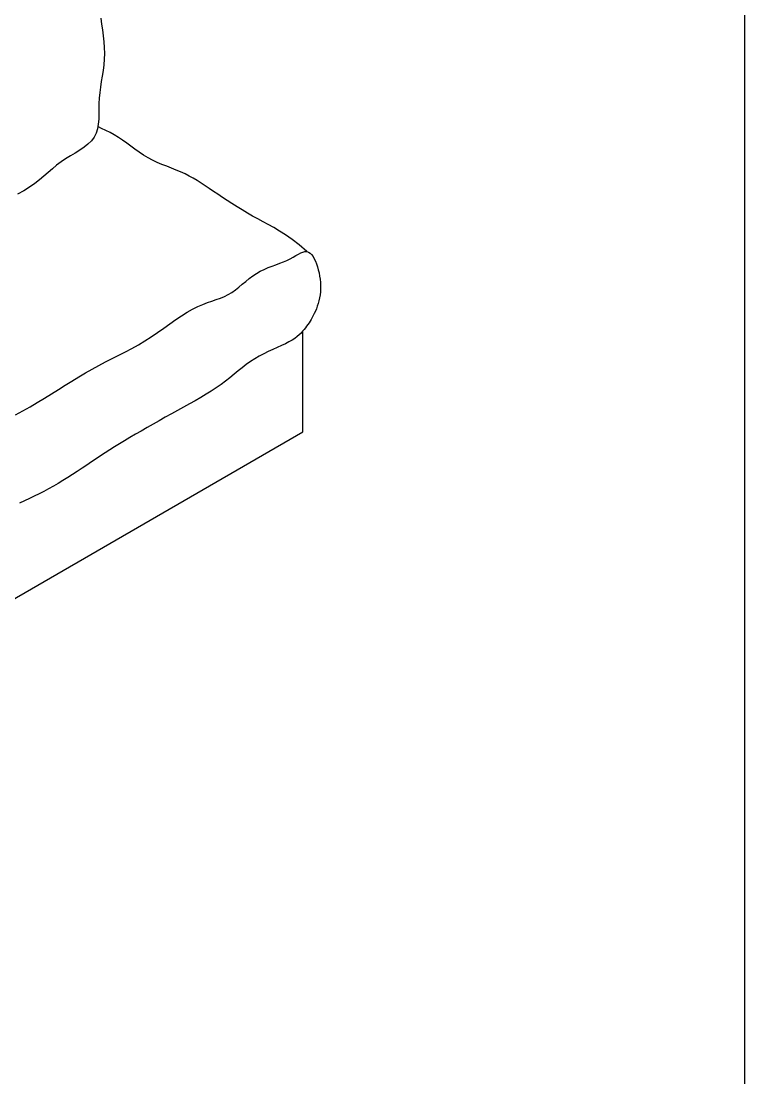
# Model space of a CAD drawing. Header units: millimetres. Extents: x 203.7 to 271.7, y 165.9 to 194.2.
# Drawn here: x 223.826 to 225.375, y 186.848 to 189.108 of the extents above; entities that cross this region are included whole.
import ezdxf

# ---------------------------------------------------------------- set-up
doc = ezdxf.new("R2010")
doc.units = ezdxf.units.MM
doc.layers.add('MUEBLE', color=8, linetype='Continuous')
doc.layers.add('MURO-ACTUALES', color=1, linetype='Continuous')

# ---------------------------------------------------------------- blocks, each defined once
blk = doc.blocks.new('ISS-3')
at = {"layer": 'MUEBLE'}
for p, q in [((0.8972, 0.8781), (0.8986, 0.8655)), ((0.8986, 0.8655), (0.9003, 0.8529)), ((0.9003, 0.8529), (0.9019, 0.8402)), ((0.9019, 0.8402), (0.9034, 0.8276)), ((0.9034, 0.8276), (0.9044, 0.8151)), ((0.9044, 0.8151), (0.9048, 0.8026)), ((0.9048, 0.8026), (0.9044, 0.7903)), ((0.9033, 0.7781), (0.9018, 0.7661)), ((0.9044, 0.7903), (0.9033, 0.7781)), ((0.9, 0.7541), (0.8981, 0.7422)), ((0.9018, 0.7661), (0.9, 0.7541)), ((0.8963, 0.7304), (0.8947, 0.7187)), ((0.8981, 0.7422), (0.8963, 0.7304)), ((0.8936, 0.707), (0.8931, 0.6953)), ((0.8947, 0.7187), (0.8936, 0.707)), ((0.8929, 0.6838), (0.8928, 0.6725)), ((0.8931, 0.6953), (0.8929, 0.6838)), ((0.8924, 0.6616), (0.8915, 0.6511)), ((0.8928, 0.6725), (0.8924, 0.6616)), ((0.8898, 0.6411), (0.887, 0.6318)), ((0.8915, 0.6511), (0.8898, 0.6411)), ((0.8986, 0.6422), (0.8906, 0.646)), ((0.9078, 0.6378), (0.8986, 0.6422)), ((0.9169, 0.6332), (0.9078, 0.6378)), ((0.9259, 0.6282), (0.9169, 0.6332)), ((0.8768, 0.6155), (0.8695, 0.6084)), ((0.8827, 0.6232), (0.8768, 0.6155)), ((0.887, 0.6318), (0.8827, 0.6232)), ((0.9347, 0.6227), (0.9259, 0.6282)), ((0.9435, 0.6167), (0.9347, 0.6227)), ((0.9524, 0.6104), (0.9435, 0.6167)), ((0.9612, 0.604), (0.9524, 0.6104)), ((0.8419, 0.5895), (0.8318, 0.5834)), ((0.8518, 0.5956), (0.8419, 0.5895)), ((0.8611, 0.6018), (0.8518, 0.5956)), ((0.8695, 0.6084), (0.8611, 0.6018)), ((0.9701, 0.5975), (0.9612, 0.604)), ((0.9792, 0.5912), (0.9701, 0.5975)), ((0.9885, 0.5851), (0.9792, 0.5912)), ((0.8118, 0.5705), (0.8025, 0.5634)), ((0.8217, 0.5772), (0.8118, 0.5705)), ((0.8318, 0.5834), (0.8217, 0.5772)), ((0.998, 0.5795), (0.9885, 0.5851)), ((1.0078, 0.5743), (0.998, 0.5795)), ((1.0178, 0.5696), (1.0078, 0.5743)), ((1.0279, 0.5653), (1.0178, 0.5696)), ((1.038, 0.5611), (1.0279, 0.5653)), ((0.7845, 0.5481), (0.7753, 0.5401)), ((0.7934, 0.5559), (0.7845, 0.5481)), ((0.8025, 0.5634), (0.7934, 0.5559)), ((1.0481, 0.5571), (1.038, 0.5611)), ((1.0581, 0.5531), (1.0481, 0.5571)), ((1.0678, 0.5491), (1.0581, 0.5531)), ((1.0772, 0.5448), (1.0678, 0.5491)), ((1.0862, 0.5403), (1.0772, 0.5448)), ((0.7556, 0.524), (0.7444, 0.5162)), ((0.7658, 0.532), (0.7556, 0.524)), ((0.7753, 0.5401), (0.7658, 0.532)), ((1.0949, 0.5355), (1.0862, 0.5403)), ((1.1035, 0.5304), (1.0949, 0.5355)), ((1.112, 0.525), (1.1035, 0.5304)), ((1.1205, 0.5194), (1.112, 0.525)), ((0.7322, 0.5087), (0.7186, 0.5016)), ((0.7444, 0.5162), (0.7322, 0.5087)), ((1.1292, 0.5136), (1.1205, 0.5194)), ((1.1381, 0.5075), (1.1292, 0.5136)), ((1.1474, 0.5012), (1.1381, 0.5075)), ((1.1571, 0.4946), (1.1474, 0.5012)), ((1.1672, 0.488), (1.1571, 0.4946)), ((1.1777, 0.4812), (1.1672, 0.488)), ((1.1885, 0.4744), (1.1777, 0.4812)), ((1.1995, 0.4677), (1.1885, 0.4744)), ((1.2106, 0.461), (1.1995, 0.4677)), ((1.2218, 0.4546), (1.2106, 0.461)), ((1.233, 0.4484), (1.2218, 0.4546)), ((1.2442, 0.4424), (1.233, 0.4484)), ((1.2555, 0.4364), (1.2442, 0.4424)), ((1.2672, 0.43), (1.2555, 0.4364)), ((1.2794, 0.4227), (1.2672, 0.43)), ((1.2924, 0.4144), (1.2794, 0.4227)), ((1.3064, 0.4046), (1.2924, 0.4144)), ((1.3215, 0.3929), (1.3064, 0.4046)), ((1.3379, 0.3789), (1.3215, 0.3929)), ((1.2952, 0.3599), (1.3021, 0.3633)), ((1.3021, 0.3633), (1.3085, 0.3668)), ((1.3085, 0.3668), (1.3144, 0.3702)), ((1.3144, 0.3702), (1.3198, 0.3733)), ((1.3198, 0.3733), (1.3248, 0.3759)), ((1.3248, 0.3759), (1.3295, 0.3778)), ((1.3295, 0.3778), (1.3338, 0.3789)), ((1.3338, 0.3789), (1.3378, 0.379)), ((1.3378, 0.379), (1.3415, 0.3778)), ((1.3415, 0.3778), (1.345, 0.3756)), ((1.345, 0.3756), (1.3482, 0.3723)), ((1.3482, 0.3723), (1.3511, 0.3682)), ((1.3511, 0.3682), (1.3538, 0.3634)), ((1.3538, 0.3634), (1.3563, 0.358)), ((1.2381, 0.3367), (1.2464, 0.3407)), ((1.2464, 0.3407), (1.2549, 0.3443)), ((1.2549, 0.3443), (1.2634, 0.3476)), ((1.2634, 0.3476), (1.2718, 0.3507)), ((1.2718, 0.3507), (1.28, 0.3537)), ((1.28, 0.3537), (1.2878, 0.3567)), ((1.2878, 0.3567), (1.2952, 0.3599)), ((1.3563, 0.358), (1.3585, 0.3522)), ((1.3585, 0.3522), (1.3605, 0.346)), ((1.3605, 0.346), (1.3624, 0.3395)), ((1.3624, 0.3395), (1.364, 0.333)), ((1.2071, 0.3149), (1.2145, 0.321)), ((1.2145, 0.321), (1.2221, 0.3268)), ((1.2221, 0.3268), (1.2299, 0.332)), ((1.2299, 0.332), (1.2381, 0.3367)), ((1.364, 0.333), (1.3653, 0.3263)), ((1.3653, 0.3263), (1.3663, 0.3195)), ((1.3663, 0.3195), (1.3671, 0.3127)), ((1.1776, 0.2914), (1.1851, 0.2968)), ((1.1851, 0.2968), (1.1925, 0.3026)), ((1.1925, 0.3026), (1.1998, 0.3088)), ((1.1998, 0.3088), (1.2071, 0.3149)), ((1.3671, 0.3127), (1.3675, 0.3059)), ((1.3675, 0.2991), (1.3672, 0.2924)), ((1.3675, 0.3059), (1.3675, 0.2991)), ((1.1252, 0.2695), (1.1349, 0.2728)), ((1.1349, 0.2728), (1.1442, 0.2759)), ((1.1442, 0.2759), (1.1531, 0.2791)), ((1.1531, 0.2791), (1.1616, 0.2825)), ((1.1616, 0.2825), (1.1697, 0.2866)), ((1.1697, 0.2866), (1.1776, 0.2914)), ((1.3639, 0.2734), (1.3622, 0.2674)), ((1.3653, 0.2796), (1.3639, 0.2734)), ((1.3664, 0.2859), (1.3653, 0.2796)), ((1.3672, 0.2924), (1.3664, 0.2859)), ((1.07, 0.2415), (1.0819, 0.2492)), ((1.0819, 0.2492), (1.0934, 0.2558)), ((1.0934, 0.2558), (1.1045, 0.2613)), ((1.1045, 0.2613), (1.115, 0.2657)), ((1.115, 0.2657), (1.1252, 0.2695)), ((1.3561, 0.2511), (1.3539, 0.2462)), ((1.3583, 0.2563), (1.3561, 0.2511)), ((1.3603, 0.2617), (1.3583, 0.2563)), ((1.3622, 0.2674), (1.3603, 0.2617)), ((1.0449, 0.2242), (1.0576, 0.2331)), ((1.0576, 0.2331), (1.07, 0.2415)), ((1.3426, 0.2261), (1.3401, 0.2225)), ((1.345, 0.2298), (1.3426, 0.2261)), ((1.3473, 0.2335), (1.345, 0.2298)), ((1.3495, 0.2375), (1.3473, 0.2335)), ((1.3517, 0.2417), (1.3495, 0.2375)), ((1.3539, 0.2462), (1.3517, 0.2417)), ((1.0051, 0.1964), (1.0186, 0.2056)), ((1.0186, 0.2056), (1.0319, 0.2149)), ((1.0319, 0.2149), (1.0449, 0.2242)), ((1.3255, 0.2045), (1.3217, 0.2007)), ((1.3289, 0.2082), (1.3255, 0.2045)), ((1.332, 0.2118), (1.3289, 0.2082)), ((1.3293, -0.007), (1.3293, 0.2086)), ((1.3349, 0.2155), (1.332, 0.2118)), ((1.3375, 0.219), (1.3349, 0.2155)), ((1.3401, 0.2225), (1.3375, 0.219)), ((0.9776, 0.1794), (0.9914, 0.1876)), ((0.9914, 0.1876), (1.0051, 0.1964)), ((1.292, 0.1815), (1.2836, 0.1776)), ((1.2996, 0.1854), (1.292, 0.1815)), ((1.3063, 0.1892), (1.2996, 0.1854)), ((1.3122, 0.1931), (1.3063, 0.1892)), ((1.3172, 0.1969), (1.3122, 0.1931)), ((1.3217, 0.2007), (1.3172, 0.1969)), ((0.9355, 0.157), (0.9496, 0.1642)), ((0.9496, 0.1642), (0.9636, 0.1716)), ((0.9636, 0.1716), (0.9776, 0.1794)), ((1.2456, 0.1601), (1.2358, 0.155)), ((1.2554, 0.1649), (1.2456, 0.1601)), ((1.2651, 0.1694), (1.2554, 0.1649)), ((1.2746, 0.1736), (1.2651, 0.1694)), ((1.2836, 0.1776), (1.2746, 0.1736)), ((0.8927, 0.1352), (0.907, 0.1426)), ((0.907, 0.1426), (0.9213, 0.1498)), ((0.9213, 0.1498), (0.9355, 0.157)), ((1.2082, 0.1371), (1.1995, 0.1303)), ((1.2171, 0.1435), (1.2082, 0.1371)), ((1.2263, 0.1495), (1.2171, 0.1435)), ((1.2358, 0.155), (1.2263, 0.1495)), ((0.8497, 0.1107), (0.8641, 0.1193)), ((0.8641, 0.1193), (0.8784, 0.1275)), ((0.8784, 0.1275), (0.8927, 0.1352)), ((1.1821, 0.1162), (1.1732, 0.1089)), ((1.1908, 0.1233), (1.1821, 0.1162)), ((1.1995, 0.1303), (1.1908, 0.1233)), ((0.8061, 0.0834), (0.8208, 0.0926)), ((0.8208, 0.0926), (0.8353, 0.1018)), ((0.8353, 0.1018), (0.8497, 0.1107)), ((1.1543, 0.0945), (1.1442, 0.0874)), ((1.164, 0.1017), (1.1543, 0.0945)), ((1.1732, 0.1089), (1.164, 0.1017)), ((0.7763, 0.0648), (0.7913, 0.0741)), ((0.7913, 0.0741), (0.8061, 0.0834)), ((1.1223, 0.0735), (1.1108, 0.0666)), ((1.1335, 0.0804), (1.1223, 0.0735)), ((1.1442, 0.0874), (1.1335, 0.0804)), ((0.7298, 0.0379), (0.7455, 0.0466)), ((0.7455, 0.0466), (0.761, 0.0556)), ((0.761, 0.0556), (0.7763, 0.0648)), ((1.074, 0.0458), (1.0611, 0.0387)), ((1.0865, 0.0528), (1.074, 0.0458)), ((1.0988, 0.0597), (1.0865, 0.0528)), ((1.1108, 0.0666), (1.0988, 0.0597)), ((0.7142, 0.0292), (0.7298, 0.0379)), ((1.035, 0.0242), (1.0218, 0.0169)), ((1.0481, 0.0315), (1.035, 0.0242)), ((1.0611, 0.0387), (1.0481, 0.0315)), ((0.9959, 0.0022), (0.9832, -0.0051)), ((1.0088, 0.0095), (0.9959, 0.0022)), ((1.0218, 0.0169), (1.0088, 0.0095)), ((-0.4894, -1.057), (1.3293, -0.007)), ((0.9591, -0.0192), (0.9478, -0.026)), ((0.9709, -0.0122), (0.9591, -0.0192)), ((0.9832, -0.0051), (0.9709, -0.0122)), ((0.9265, -0.0391), (0.9164, -0.0455)), ((0.937, -0.0326), (0.9265, -0.0391)), ((0.9478, -0.026), (0.937, -0.0326)), ((0.8868, -0.0647), (0.8769, -0.0712)), ((0.8966, -0.0583), (0.8868, -0.0647)), ((0.9064, -0.0519), (0.8966, -0.0583)), ((0.9164, -0.0455), (0.9064, -0.0519)), ((0.8569, -0.0846), (0.8467, -0.0914)), ((0.867, -0.0779), (0.8569, -0.0846)), ((0.8769, -0.0712), (0.867, -0.0779)), ((0.8159, -0.1111), (0.8057, -0.1174)), ((0.8262, -0.1047), (0.8159, -0.1111)), ((0.8365, -0.0981), (0.8262, -0.1047)), ((0.8467, -0.0914), (0.8365, -0.0981)), ((0.7752, -0.1343), (0.765, -0.1394)), ((0.7853, -0.1289), (0.7752, -0.1343)), ((0.7955, -0.1233), (0.7853, -0.1289)), ((0.8057, -0.1174), (0.7955, -0.1233)), ((0.7338, -0.1542), (0.7229, -0.1592)), ((0.7443, -0.1493), (0.7338, -0.1542)), ((0.7547, -0.1444), (0.7443, -0.1493)), ((0.765, -0.1394), (0.7547, -0.1444))]:
    blk.add_line(p, q, dxfattribs=at)

msp = doc.modelspace()

# ---------------------------------------------------------------- linework, layer by layer
at = {"layer": 'MURO-ACTUALES'}
msp.add_lwpolyline([(203.6754, 166.1809), (225.3754, 166.1809), (225.3754, 194.1809), (203.6754, 194.1809)], close=True, dxfattribs=at)

# ---------------------------------------------------------------- block references
msp.add_blockref('ISS-3', (223.1, 188.2365))

doc.saveas('drawing.dxf')
